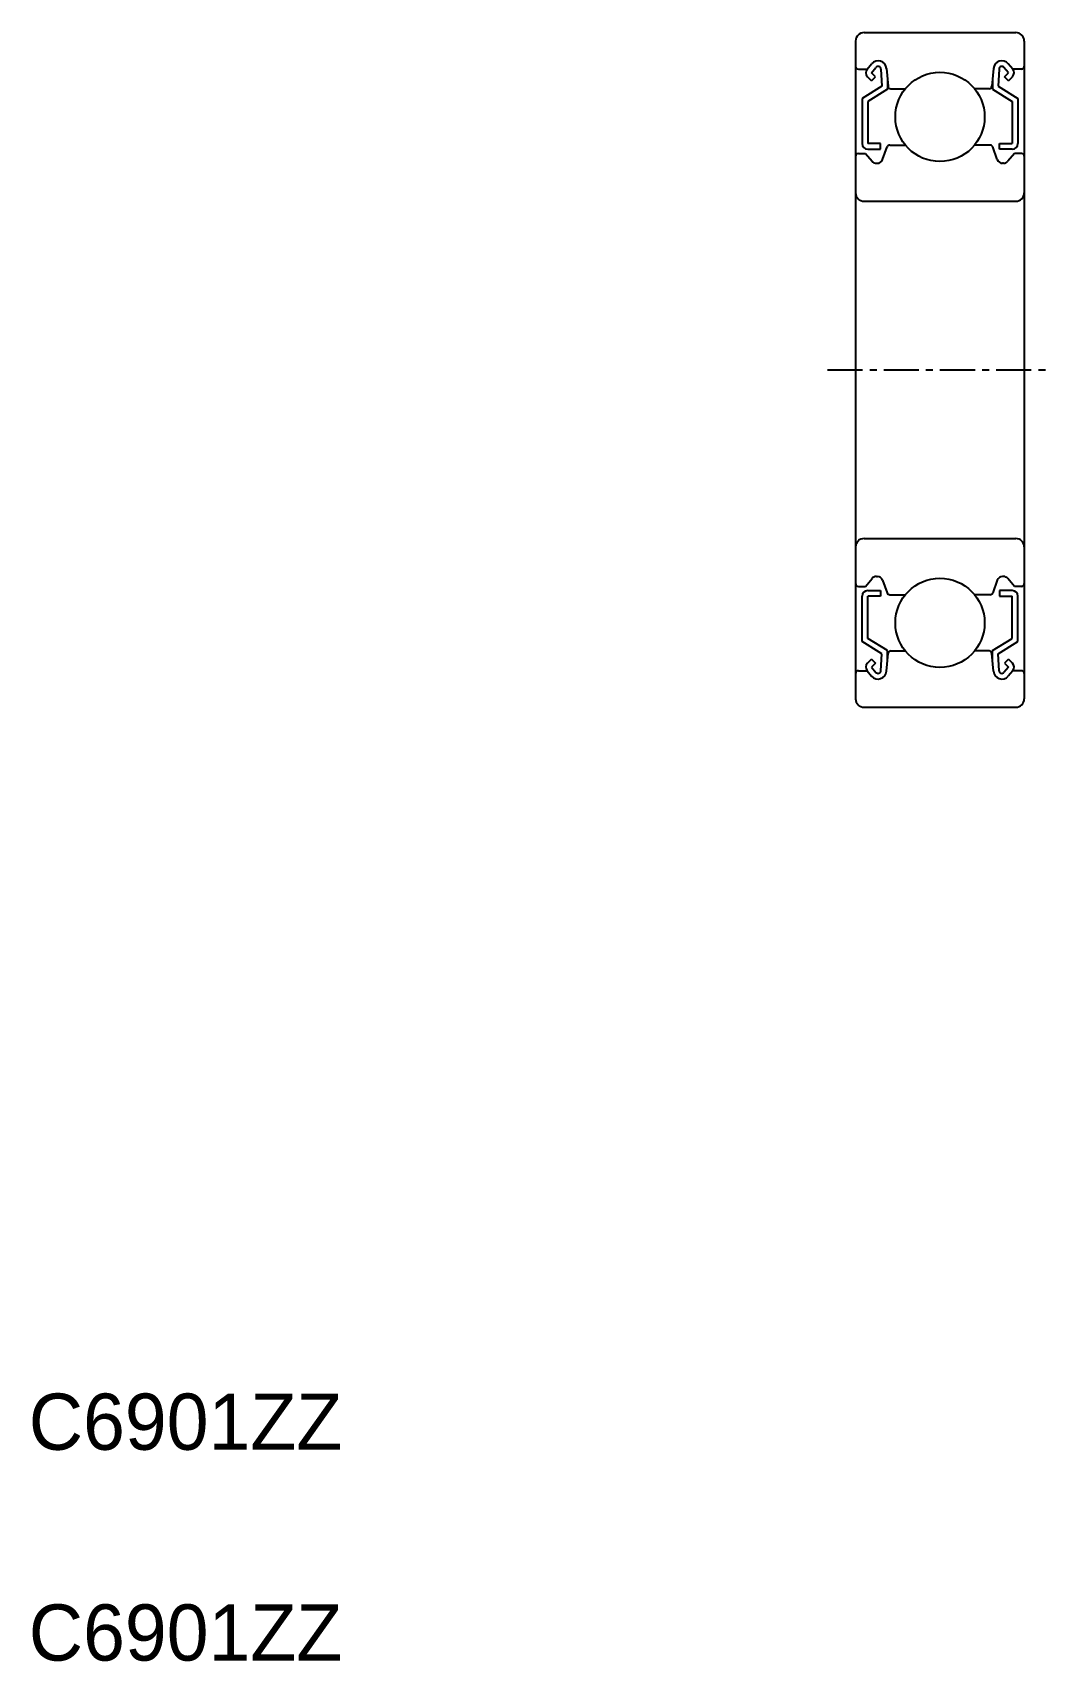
# Model space of a CAD drawing. Extents: x 127.7 to 164, y 72.6 to 130.5.
import ezdxf

# ---------------------------------------------------------------- set-up
doc = ezdxf.new("R2010")
doc.units = 0
doc.linetypes.add('CENTER', pattern=[2, 1.25, -0.25, 0.25, -0.25])
doc.layers.get('0').update_dxf_attribs({"linetype": 'CONTINUOUS'})
doc.layers.add('CENTER', color=1, linetype='CENTER')

msp = doc.modelspace()

# ---------------------------------------------------------------- linework, layer by layer
for p, q in [((157.265, 130.533), (162.665, 130.533)), ((156.965, 130.233), (156.965, 106.833)), ((162.965, 130.233), (162.965, 106.833)), ((157.065, 129.233), (157.375, 129.233)), ((157.375, 129.233), (157.535, 129.424)), ((157.528, 129.104), (157.688, 129.295)), ((157.864, 129.236), (157.897, 128.631)), ((158.063, 129.257), (158.118, 128.625)), ((161.867, 129.257), (161.812, 128.625)), ((162.066, 129.236), (162.033, 128.631)), ((162.402, 129.104), (162.242, 129.295)), ((162.555, 129.233), (162.395, 129.424)), ((162.865, 129.233), (162.555, 129.233)), ((157.528, 128.822), (157.387, 128.963)), ((157.67, 128.963), (157.528, 129.104)), ((157.528, 128.822), (157.67, 128.963)), ((158.097, 128.867), (158.097, 128.52)), ((161.833, 128.867), (161.833, 128.52)), ((162.26, 128.963), (162.402, 129.104)), ((162.402, 128.822), (162.26, 128.963)), ((162.402, 128.822), (162.543, 128.963)), ((157.897, 128.631), (157.197, 128.194)), ((157.197, 128.194), (157.197, 126.583)), ((158.097, 128.52), (157.397, 128.083)), ((157.397, 128.083), (157.397, 126.583)), ((158.218, 128.533), (158.732, 128.533)), ((161.712, 128.533), (161.198, 128.533)), ((161.833, 128.52), (162.533, 128.083)), ((162.033, 128.631), (162.733, 128.194)), ((162.533, 128.083), (162.533, 126.583)), ((162.733, 128.194), (162.733, 126.583)), ((157.847, 126.583), (157.397, 126.583)), ((157.397, 126.383), (157.847, 126.383)), ((157.847, 126.383), (157.847, 126.583)), ((157.926, 126.015), (158.09, 126.467)), ((158.184, 126.533), (158.732, 126.533)), ((161.746, 126.533), (161.198, 126.533)), ((162.004, 126.015), (161.84, 126.467)), ((162.083, 126.383), (162.083, 126.583)), ((162.083, 126.583), (162.533, 126.583)), ((162.533, 126.383), (162.083, 126.383)), ((157.065, 126.233), (157.315, 126.233)), ((157.315, 126.233), (157.549, 125.955)), ((157.702, 125.883), (157.738, 125.883)), ((162.228, 125.883), (162.192, 125.883)), ((162.615, 126.233), (162.381, 125.955)), ((162.865, 126.233), (162.615, 126.233)), ((157.265, 124.533), (162.665, 124.533)), ((157.265, 112.533), (162.665, 112.533)), ((157.065, 110.833), (157.315, 110.833)), ((157.315, 110.833), (157.549, 111.112)), ((157.397, 110.683), (157.847, 110.683)), ((157.51, 110.683), (157.51, 110.683)), ((157.622, 110.683), (157.622, 110.683)), ((157.702, 111.183), (157.738, 111.183)), ((157.847, 110.683), (157.847, 110.483)), ((157.926, 111.052), (158.09, 110.599)), ((162.004, 111.052), (161.84, 110.599)), ((162.533, 110.683), (162.083, 110.683)), ((162.083, 110.683), (162.083, 110.483)), ((162.228, 111.183), (162.192, 111.183)), ((162.615, 110.833), (162.381, 111.112)), ((162.865, 110.833), (162.615, 110.833)), ((157.197, 108.872), (157.197, 110.483)), ((157.397, 108.983), (157.397, 110.483)), ((157.847, 110.483), (157.397, 110.483)), ((158.184, 110.533), (158.732, 110.533)), ((161.746, 110.533), (161.198, 110.533)), ((162.083, 110.483), (162.533, 110.483)), ((162.533, 108.983), (162.533, 110.483)), ((162.733, 108.872), (162.733, 110.483)), ((158.097, 108.546), (157.397, 108.983)), ((161.833, 108.546), (162.533, 108.983)), ((157.897, 108.435), (157.197, 108.872)), ((157.864, 107.831), (157.897, 108.435)), ((158.063, 107.81), (158.118, 108.442)), ((158.097, 108.199), (158.097, 108.546)), ((158.218, 108.533), (158.732, 108.533)), ((161.712, 108.533), (161.198, 108.533)), ((161.867, 107.81), (161.812, 108.442)), ((161.833, 108.199), (161.833, 108.546)), ((162.033, 108.435), (162.733, 108.872)), ((162.066, 107.831), (162.033, 108.435)), ((157.065, 107.833), (157.375, 107.833)), ((157.375, 107.833), (157.535, 107.643)), ((157.528, 108.244), (157.387, 108.103)), ((157.528, 108.244), (157.67, 108.103)), ((157.67, 108.103), (157.528, 107.962)), ((157.528, 107.962), (157.688, 107.772)), ((162.402, 107.962), (162.242, 107.772)), ((162.402, 108.244), (162.26, 108.103)), ((162.26, 108.103), (162.402, 107.962)), ((162.555, 107.833), (162.395, 107.643)), ((162.402, 108.244), (162.543, 108.103)), ((162.865, 107.833), (162.555, 107.833)), ((157.265, 106.533), (162.665, 106.533))]:
    msp.add_line(p, q)
for centre in [(159.965, 127.533), (159.965, 109.533)]:
    msp.add_circle(centre, 1.587)
for centre, radius, start, end in [((157.265, 130.233), 0.3, 90, 180), ((162.665, 130.233), 0.3, 0, 90), ((157.065, 129.333), 0.1, 180, 270), ((157.528, 129.105), 0.2, 139.9921, 224.99797), ((157.765, 129.231), 0.3, 4.93496, 139.9921), ((157.765, 129.23), 0.1, 3.08644, 139.96282), ((162.166, 129.231), 0.3, 40.0079, 175.06504), ((162.166, 129.23), 0.1, 40.03718, 176.91356), ((162.402, 129.105), 0.2, 315.00203, 40.0079), ((162.865, 129.333), 0.1, 270, 0), ((158.218, 128.633), 0.1, 184.93496, 269.99889), ((161.712, 128.633), 0.1, 270.00111, 355.06504), ((157.397, 126.583), 0.2, 180, 270), ((158.184, 126.433), 0.1, 89.99895, 160.05843), ((161.746, 126.433), 0.1, 19.94157, 90.00105), ((162.533, 126.583), 0.2, 270, 0), ((157.065, 126.133), 0.1, 90, 180), ((157.702, 126.083), 0.2, 219.98626, 270), ((157.738, 126.083), 0.2, 270, 340.05843), ((162.192, 126.083), 0.2, 199.94157, 270), ((162.228, 126.083), 0.2, 270, 320.01374), ((162.865, 126.133), 0.1, 0, 90), ((157.265, 124.833), 0.3, 180, 270), ((162.665, 124.833), 0.3, 270, 0), ((157.265, 112.233), 0.3, 90, 180), ((162.665, 112.233), 0.3, 360, 90), ((157.065, 110.933), 0.1, 180, 270), ((157.397, 110.483), 0.2, 90, 180), ((157.702, 110.983), 0.2, 90, 140.01374), ((157.738, 110.983), 0.2, 19.94157, 90), ((162.192, 110.983), 0.2, 90, 160.05843), ((162.228, 110.983), 0.2, 39.98626, 90), ((162.533, 110.483), 0.2, 0, 90), ((162.865, 110.933), 0.1, 270, 0), ((158.184, 110.633), 0.1, 199.94157, 270.00105), ((161.746, 110.633), 0.1, 269.99895, 340.05843), ((158.218, 108.433), 0.1, 90.00111, 175.06504), ((161.712, 108.433), 0.1, 4.93496, 89.99889), ((157.065, 107.733), 0.1, 90, 180), ((157.528, 107.962), 0.2, 135.00203, 220.0079), ((157.765, 107.836), 0.3, 220.0079, 355.06504), ((157.765, 107.836), 0.1, 220.03718, 356.91356), ((162.166, 107.836), 0.3, 184.93496, 319.9921), ((162.166, 107.836), 0.1, 183.08644, 319.96282), ((162.402, 107.962), 0.2, 319.9921, 44.99797), ((162.865, 107.733), 0.1, 0, 90), ((157.265, 106.833), 0.3, 180, 270), ((162.665, 106.833), 0.3, 270, 360)]:
    msp.add_arc(centre, radius, start, end)
at = {"layer": 'CENTER', "color": 1, "linetype": 'CENTER'}
msp.add_line((155.965, 118.533), (163.965, 118.533), dxfattribs=at)

# ---------------------------------------------------------------- texts
for p in [(127.555, 80.116), (127.555, 72.616)]:
    msp.add_text('C6901ZZ', height=2).set_placement(p)

doc.saveas('drawing.dxf')
